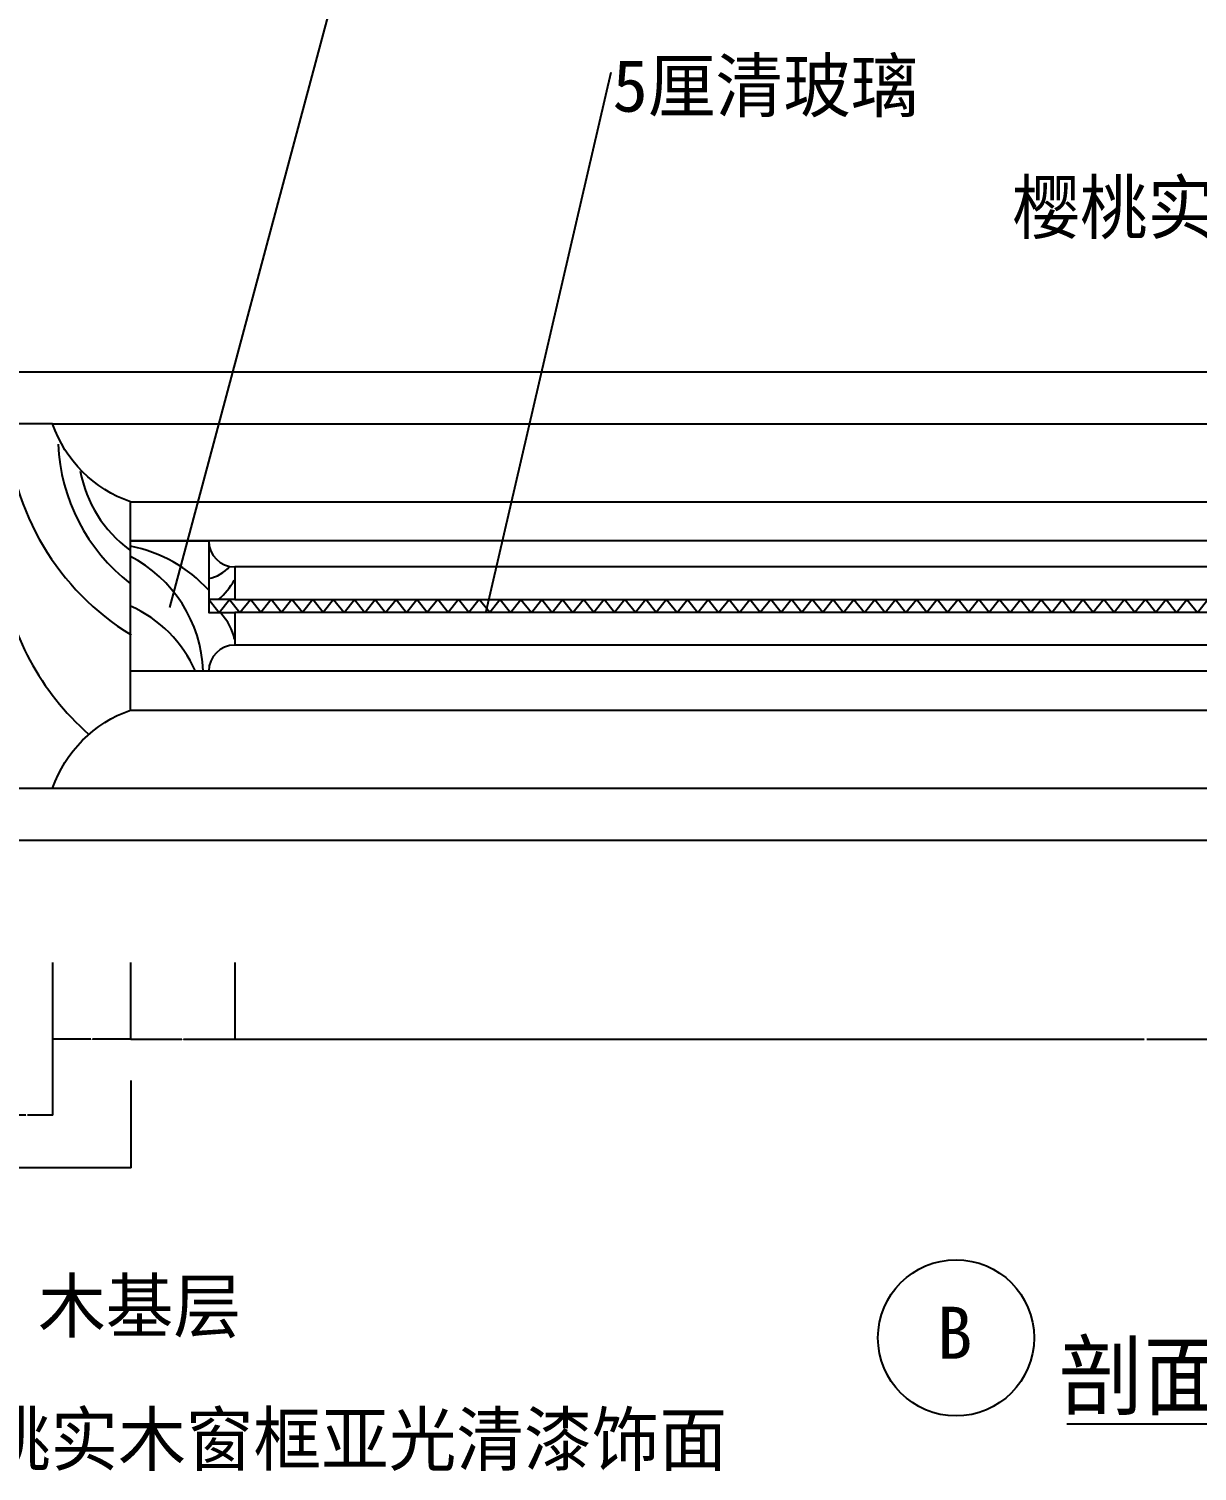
# Model space of a CAD drawing. Header units: metres. Extents: x 223 to 5327, y 242 to 6977.
# Drawn here: x 1071 to 2418, y 315 to 1977 of the extents above; entities that cross this region are included whole.
import ezdxf

# ---------------------------------------------------------------- set-up
doc = ezdxf.new("R2010")
doc.units = ezdxf.units.M
for name, color, linetype in [('3', 3, 'Continuous'), ('4', 4, 'Continuous'), ('7', 7, 'Continuous'), ('BH', 3, 'Continuous'), ('DIM', 3, 'Continuous'), ('TEXT', 3, 'Continuous')]:
    doc.layers.add(name, color=color, linetype=linetype)
doc.dimstyles.get("Standard").update_dxf_attribs({"dimtxt": 2.5, "dimasz": 2.5, "dimexe": 1.25, "dimexo": 0.625, "dimtad": 1, "dimcen": 2.5, "dimazin": 3, "dimtfac": 1, "dimtmove": 0, "dimatfit": 3})

# ---------------------------------------------------------------- blocks, each defined once
blk = doc.blocks.new('BH2')
at = {"layer": 'BH'}
blk.add_lwpolyline([(0, 32), (5, 28), (0, 24), (5, 20), (0, 16), (5, 12), (0, 8), (5, 4), (0, 0)], dxfattribs=at)
blk = doc.blocks.new('*D5')
for p, q in [((738.51, 765.26), (738.51, 664.9)), ((1188.51, 765.26), (1188.51, 664.9)), ((962.01, 664.9), (738.26, 664.9)), ((1188.76, 664.9), (965.01, 664.9))]:
    blk.add_line(p, q)
at = {"layer": 'Defpoints'}
for p in [(738.51, 765.26), (1188.51, 765.26), (1188.51, 664.9)]:
    blk.add_point(p, dxfattribs=at)
at = {"layer": 'BH', "insert": (963.51, 664.9), "char_height": 1, "attachment_point": 5}
blk.add_mtext('150', dxfattribs=at)
blk = doc.blocks.new('*D6')
for p, q in [((1098.3, 901.43), (1098.3, 812.88)), ((1188.3, 901.43), (1188.3, 812.88)), ((1142.3, 812.88), (1098.05, 812.88)), ((1188.55, 812.88), (1144.3, 812.88))]:
    blk.add_line(p, q)
at = {"layer": 'Defpoints'}
for p in [(1098.3, 901.43), (1188.3, 901.43), (1188.3, 812.88)]:
    blk.add_point(p, dxfattribs=at)
at = {"layer": 'BH', "insert": (1143.3, 812.88), "char_height": 1, "attachment_point": 5}
blk.add_mtext('30', dxfattribs=at)
blk = doc.blocks.new('*D12')
for p, q in [((1038.3, 901.43), (1038.3, 725.31)), ((1098.3, 901.43), (1098.3, 725.31)), ((1067.3, 725.31), (1038.05, 725.31)), ((1098.55, 725.31), (1069.3, 725.31))]:
    blk.add_line(p, q)
at = {"layer": 'Defpoints'}
for p in [(1038.3, 901.43), (1098.3, 901.43), (1098.3, 725.31)]:
    blk.add_point(p, dxfattribs=at)
at = {"layer": 'BH', "insert": (1068.3, 725.31), "char_height": 1, "attachment_point": 5}
blk.add_mtext('20', dxfattribs=at)
blk = doc.blocks.new('*D13')
for p, q in [((1308.3, 901.43), (1308.3, 812.88)), ((3408.51, 901.43), (3408.51, 812.88)), ((1308.55, 812.88), (2356.905, 812.88)), ((2359.905, 812.88), (3408.26, 812.88))]:
    blk.add_line(p, q)
at = {"layer": 'Defpoints'}
for p in [(1308.3, 901.43), (3408.51, 901.43), (1308.3, 812.88)]:
    blk.add_point(p, dxfattribs=at)
at = {"layer": 'DIM', "insert": (2358.405, 812.88), "char_height": 1, "attachment_point": 5}
blk.add_mtext('700', dxfattribs=at)
blk = doc.blocks.new('*D14')
for p, q in [((1188.3, 901.43), (1188.3, 812.88)), ((1308.3, 901.43), (1308.3, 812.88)), ((1188.55, 812.88), (1247.3, 812.88)), ((1249.3, 812.88), (1308.05, 812.88))]:
    blk.add_line(p, q)
at = {"layer": 'Defpoints'}
for p in [(1188.3, 901.43), (1308.3, 901.43), (1188.3, 812.88)]:
    blk.add_point(p, dxfattribs=at)
at = {"layer": 'DIM', "insert": (1248.3, 812.88), "char_height": 1, "attachment_point": 5}
blk.add_mtext('40', dxfattribs=at)

msp = doc.modelspace()

# ---------------------------------------------------------------- linework, layer by layer
at = {"layer": '4'}
for p, q in [((512.86, 1582.18), (3678.3, 1582.18)), ((1098.3, 1522.18), (3618.3, 1522.18)), ((1188.3, 1432.18), (3528.3, 1432.18)), ((3438.3, 1387.18), (1188.3, 1387.18)), ((1278.3, 1387.18), (1278.3, 1319.68)), ((1308.3, 1267.18), (1308.3, 1267.18)), ((3438.3, 1237.18), (1188.3, 1237.18)), ((1278.3, 1237.18), (1278.3, 1237.18)), ((1188.3, 1192.18), (3528.3, 1192.18)), ((1038.3, 1102.18), (3618.3, 1102.18)), ((445.72, 1042.18), (3678.3, 1042.18))]:
    msp.add_line(p, q, dxfattribs=at)
msp.add_lwpolyline([(798.3, 1582.18), (798.3, 1582.18), (798.3, 1522.18), (738.3, 1522.18, -0.23), (648.3, 1432.18), (648.3, 1387.18), (648.3, 1237.18), (648.3, 1192.18, -0.23), (738.3, 1102.18), (798.3, 1102.18), (798.3, 1042.18), (798.3, 1042.18), (1038.3, 1042.18), (1038.3, 1102.18), (1098.3, 1102.18, -0.23), (1188.3, 1192.18), (1188.3, 1237.18), (1188.3, 1387.18), (1188.3, 1432.18, -0.23), (1098.3, 1522.18), (1038.3, 1522.18), (1038.3, 1582.18)], format="xyb", close=True, dxfattribs=at)
msp.add_lwpolyline([(1188.3, 1387.18), (1278.3, 1387.18), (1278.3, 1387.18, 0.41), (1308.3, 1357.18), (1308.3, 1319.68), (1278.3, 1319.68), (1278.3, 1304.68), (1308.3, 1304.68), (1308.3, 1267.18, 0.41), (1278.3, 1237.18), (1188.3, 1237.18)], format="xyb", dxfattribs=at)
at = {"layer": '7'}
for p, q in [((3408.3, 1357.18), (1308.3, 1357.18)), ((1308.3, 1319.68), (3408.3, 1319.68)), ((3408.3, 1304.68), (1308.3, 1304.68)), ((3408.3, 1267.18), (1308.3, 1267.18))]:
    msp.add_line(p, q, dxfattribs=at)
at = {"layer": 'BH'}
msp.add_lwpolyline([(1278.3, 1319.68), (1278.3, 1319.68), (1290.3, 1304.68), (1302.3, 1319.68), (1314.3, 1304.68), (1326.3, 1319.68)], dxfattribs=at)
for centre, radius, start, end in [((1346.62, 1536.09), 301.84, 183.17, 238.46), ((1318.62, 1507.75), 214.09, 182.43, 232.33), ((1274.39, 1494.7), 146.73, 190.67, 233.37), ((1155.98, 1218.62), 165.73, 42.43, 78.78), ((1115.71, 1230.56), 156.5, 2.52, 62.7), ((1344.26, 1396.31), 309.06, 188.12, 228.54), ((1269.66, 1386.57), 43.65, 281.41, 318.61), ((1224.33, 1391.77), 97.3, 312.19, 329.11), ((1127.93, 1177.39), 147.69, 23.84, 65.88), ((1245.64, 1260.11), 63.98, 12.14, 43.19)]:
    msp.add_arc(centre, radius, start, end, dxfattribs=at)
at = {"layer": 'TEXT'}
msp.add_line((2267.76, 369.82), (2561.63, 369.82), dxfattribs=at)
msp.add_circle((2139.98, 468.83), 90, dxfattribs=at)

# ---------------------------------------------------------------- block references
at = {"layer": '3', "yscale": 3, "zscale": 3}
for p, xscale, rotation in [((1326.3, 1319.68), 3, 270), ((1518.3, 1319.68), -3, 90), ((1518.3, 1319.68), 3, 270), ((1710.3, 1319.68), -3, 90), ((1710.3, 1319.68), 3, 270), ((1902.3, 1319.68), -3, 90), ((1902.3, 1319.68), 3, 270), ((2094.3, 1319.68), -3, 90), ((2094.3, 1319.68), 3, 270), ((2286.3, 1319.68), -3, 90), ((2286.3, 1319.68), 3, 270), ((2478.3, 1319.68), -3, 90)]:
    msp.add_blockref('BH2', p, dxfattribs=dict(at, xscale=xscale, rotation=rotation))

# ---------------------------------------------------------------- texts
at = {"layer": 'TEXT'}
for s, height, p in [('5厘清玻璃', 60, (1743.89, 1881.82)), ('樱桃实木窗框亚光清漆饰面', 60, (2204.82, 1741.5)), ('木基层', 60, (1081.58, 475.63)), ('B', 60, (2118.03, 444.69)), ('剖面图', 75, (2258.56, 387.76)), ('樱桃实木窗框亚光清漆饰面', 60, (939.93, 322.02))]:
    msp.add_text(s, height=height, dxfattribs=at).set_placement(p)

# ---------------------------------------------------------------- dimensions: what is measured, and where the dimension line sits
at = {"layer": 'BH'}
for base, p1, p2, text, picture, middle in [((1098.3, 725.31), (1098.3, 901.43), (1038.3, 901.43), '20', '*D12', (1068.3, 725.31)), ((1188.3, 812.88), (1188.3, 901.43), (1098.3, 901.43), '30', '*D6', (1143.3, 812.88)), ((1188.51, 664.9), (1188.51, 765.26), (738.51, 765.26), '150', '*D5', (963.51, 664.9))]:
    dim = msp.add_linear_dim(base=base, p1=p1, p2=p2, text=text, dimstyle='Standard', dxfattribs=at)
    dim.commit()
    dim.dimension.update_dxf_attribs({"geometry": picture, "text_midpoint": middle})
at = {"layer": 'DIM'}
for base, p1, p2, text, picture, middle in [((1188.3, 812.88), (1188.3, 901.43), (1308.3, 901.43), '40', '*D14', (1248.3, 812.88)), ((1308.3, 812.88), (1308.3, 901.43), (3408.51, 901.43), '700', '*D13', (2358.405, 812.88))]:
    dim = msp.add_linear_dim(base=base, p1=p1, p2=p2, text=text, dimstyle='Standard', dxfattribs=at)
    dim.commit()
    dim.dimension.update_dxf_attribs({"geometry": picture, "text_midpoint": middle})

# ---------------------------------------------------------------- leaders
for points in [[(1233.54, 1310.55), (1435.23, 2064.14)], [(1598.11, 1306.05), (1742.28, 1927.36)]]:
    msp.add_leader(points, dimstyle='Standard', dxfattribs=at)

doc.saveas('drawing.dxf')
